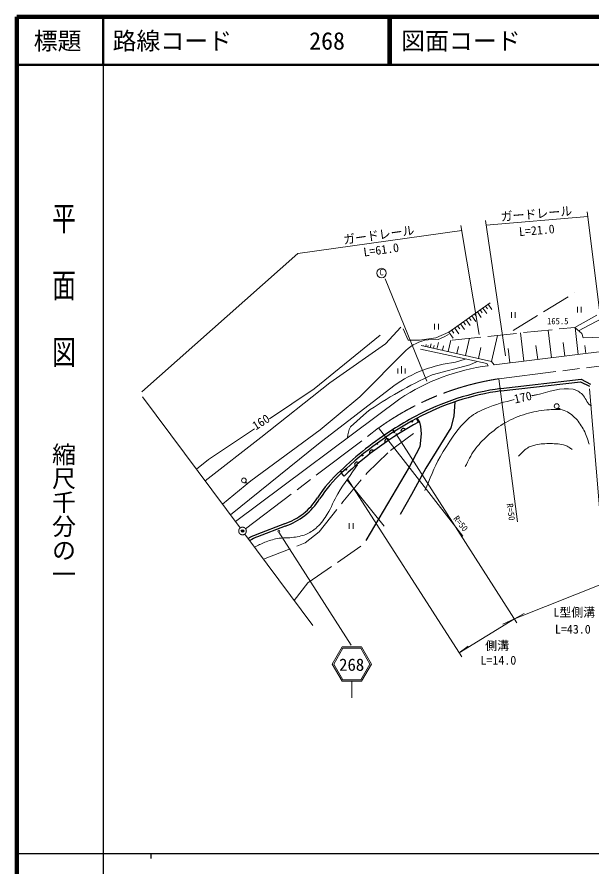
# Model space of a CAD drawing. Units: millimetres, scale not verified. Extents: x 40000 to 680000, y 20000 to 380000.
# Drawn here: x 40000 to 160112, y 202409 to 380000 of the extents above; entities that cross this region are included whole.
import ezdxf
from ezdxf.enums import TextEntityAlignment as Align

# ---------------------------------------------------------------- set-up
doc = ezdxf.new("R2010")
doc.units = ezdxf.units.MM
doc.header["$LTSCALE"] = 1000
doc.header["$PDMODE"] = 32
doc.header["$PDSIZE"] = 500
doc.linetypes.add('CHAIN', pattern=[18.5, 12, -1.5, 3.5, -1.5])
doc.linetypes.add('DASHED', pattern=[7.5, 6, -1.5])
for name, color, linetype, lineweight in [('M-BGD', 7, 'Continuous', 13), ('M-BGD-EXST', 7, 'Continuous', 13), ('M-BMK', 2, 'CHAIN', 13), ('M-STR-HTXT', 7, 'Continuous', 13), ('M-TTL', 2, 'Continuous', 140), ('M-TTL-BAND', 7, 'Continuous', 25), ('M-TTL-LINE', 7, 'Continuous', 50)]:
    doc.layers.add(name, color=color, linetype=linetype, lineweight=lineweight)
doc.layers.add('M-OTRS', color=6, linetype='Continuous')
doc.layers.add('M-TTL-TXT', color=7, linetype='Continuous')
doc.styles.add('@ＭＳ ゴシック', font='')
doc.styles.add('ＭＳ ゴシック', font='')
doc.styles.get('@ＭＳ ゴシック').set_extended_font_data('@MS Gothic')
doc.styles.get('ＭＳ ゴシック').set_extended_font_data('MS Gothic')

msp = doc.modelspace()

# ---------------------------------------------------------------- linework, layer by layer
at = {"layer": 'M-BGD', "linetype": 'DASHED'}
for p, q in [((143805, 314406), (156585, 322283)), ((156737, 315073), (161350, 317597)), ((157517, 314386), (162395, 316930)), ((121849, 312433), (120819, 314783)), ((131090, 312433), (156737, 315073)), ((156737, 315073), (158188, 313796)), ((127666, 312897), (124242, 312433)), ((130379, 314072), (127666, 312897)), ((158188, 313796), (158478, 312897)), ((158478, 312897), (164346, 313107)), ((124242, 312433), (121849, 312433)), ((118121, 289309), (124126, 293690)), ((113276, 284667), (118121, 289309)), ((108198, 278574), (113276, 284667)), ((103237, 272279), (108198, 278574)), ((100307, 270016), (103237, 272279)), ((91568, 266609), (100307, 270016)), ((100887, 261660), (111970, 269290)), ((98029, 257942), (100887, 261660))]:
    msp.add_line(p, q, dxfattribs=at)
at = {"layer": 'M-BGD'}
for p, q in [((130379, 314072), (139025, 320223)), ((138602, 319922), (139391, 318813)), ((135757, 317898), (136166, 317324)), ((136336, 318310), (137148, 317169)), ((136907, 318716), (137310, 318150)), ((137477, 319122), (138277, 317997)), ((138040, 319522), (138437, 318964)), ((143455, 317084), (143455, 318284)), ((144255, 318284), (144255, 317084)), ((157265, 318187), (157265, 319387)), ((158065, 319387), (158065, 318187)), ((133409, 316228), (133830, 315636)), ((134004, 316651), (134840, 315477)), ((134592, 317069), (135006, 316486)), ((135179, 317487), (136002, 316329)), ((117120, 311664), (120311, 315087)), ((127382, 314647), (127382, 315847)), ((128182, 315847), (128182, 314647)), ((130992, 314508), (131425, 313899)), ((131605, 314944), (132464, 313736)), ((132209, 315374), (132636, 314774)), ((132813, 315804), (133661, 314613)), ((151836, 308733), (151130, 314496)), ((157453, 309421), (156765, 315039)), ((115959, 313463), (102149, 302206)), ((128101, 312549), (129218, 312998)), ((129218, 312998), (130321, 313593)), ((130379, 314072), (131251, 312846)), ((133832, 309193), (134653, 312800)), ((139286, 307950), (140528, 313404)), ((146073, 308027), (145353, 313901)), ((105457, 303482), (117120, 311664)), ((124576, 311301), (139286, 307950)), ((125026, 311199), (125048, 311293)), ((125514, 311088), (125603, 311480)), ((126001, 310976), (126069, 311274)), ((126012, 312491), (128101, 312549)), ((126489, 310865), (126671, 311665)), ((127176, 310709), (127300, 311252)), ((127863, 310552), (128176, 311927)), ((129044, 310283), (129257, 311217)), ((130225, 310014), (130763, 312376)), ((132028, 309604), (132369, 311102)), ((136559, 308571), (137075, 310837)), ((148954, 308380), (148598, 311289)), ((154644, 309077), (154295, 311931)), ((159029, 309614), (158827, 311258)), ((111738, 300581), (121370, 310213)), ((124402, 310532), (138299, 307544)), ((139880, 307268), (164034, 310228)), ((143136, 307667), (142773, 310633)), ((131757, 307776), (133744, 308443)), ((136181, 307834), (134760, 307225)), ((138299, 307544), (138589, 307051)), ((139286, 307950), (139880, 307268)), ((119721, 306445), (119721, 305445)), ((120471, 305445), (120471, 306945)), ((121221, 305445), (121221, 306445)), ((134760, 307225), (126897, 305150)), ((91008, 292051), (105457, 303482)), ((102149, 302206), (92834, 295971)), ((103063, 290687), (118846, 302873)), ((85732, 274437), (120123, 300146)), ((107212, 296809), (111738, 300581)), ((103440, 293618), (107212, 296809)), ((113116, 297302), (109809, 294271)), ((152922, 298108), (153622, 298108)), ((89716, 293884), (80041, 287409)), ((88934, 282999), (103440, 293618)), ((79342, 283010), (91008, 292051)), ((84660, 275876), (103063, 290687)), ((80041, 287409), (77570, 285387)), ((83000, 278103), (88934, 282999)), ((87490, 282572), (88190, 282572)), ((109510, 272926), (109510, 274126)), ((110310, 274126), (110310, 272926))]:
    msp.add_line(p, q, dxfattribs=at)
at = {"layer": 'M-BGD', "lineweight": 25}
for p, q in [((141258, 302285), (158034, 304214)), ((141320, 301789), (157941, 303700)), ((157941, 303700), (159780, 302763)), ((158034, 304214), (160007, 303208)), ((131586, 299509), (131441, 296480)), ((124014, 295254), (123582, 296011)), ((123688, 296068), (124231, 295254)), ((124231, 295254), (124447, 294317)), ((131441, 296480), (130792, 294029)), ((118931, 293279), (118657, 293697)), ((124447, 294317), (124591, 292803)), ((130792, 294029), (125529, 285592)), ((124591, 292803), (124303, 290063)), ((124303, 290063), (122067, 285808)), ((108006, 284691), (107661, 285052)), ((108439, 283933), (107952, 284546)), ((122067, 285808), (112982, 270521)), ((125529, 285592), (122572, 280112)), ((122572, 280112), (120193, 275929)), ((95953, 273980), (90160, 271742)), ((96122, 273509), (90335, 271274))]:
    msp.add_line(p, q, dxfattribs=at)
at = {"layer": 'M-BGD'}
for centre, radius in [((116278, 326431), 1000), ((152922, 298608), 500), ((87490, 283072), 500)]:
    msp.add_circle(centre, radius, dxfattribs=at)
at = {"layer": 'M-BGD', "lineweight": 25}
for centre in [(122698, 295363), (118931, 293127), (115397, 290712), (112261, 288278), (108908, 285340)]:
    msp.add_circle(centre, 100, dxfattribs=at)
at = {"layer": 'M-BGD'}
for centre, radius, start, end in [((127089, 304426), 8137, 97.60746, 134.65998), ((134797, 280322), 27622, 96.31838, 125.2727), ((144234, 263820), 43600, 97.45839, 123.5747), ((162901, 225903), 87043, 114.4335, 124.88725), ((113741, 291973), 4555, 149.70092, 180.0287)]:
    msp.add_arc(centre, radius, start, end, dxfattribs=at)
at = {"layer": 'M-BGD', "lineweight": 25}
for centre, radius, start, end in [((148425, 249855), 52918, 97.78466, 118.29154), ((148425, 249855), 52418, 97.7905, 118.29154), ((157498, 232975), 71581, 118.28206, 133.74113), ((157930, 232218), 71581, 118.28206, 133.74113), ((157930, 232218), 71581, 118.28206, 133.74113), ((157498, 232975), 72081, 118.28206, 122.60534), ((157498, 232975), 72081, 122.60534, 133.74113), ((120840, 293440), 500, 31.20902, 211.20902), ((117478, 291273), 500, 34.41074, 214.41074), ((114243, 288922), 500, 37.61246, 217.61246), ((111144, 286393), 500, 40.81418, 220.81418), ((125658, 264963), 26972, 131.82132, 147.50166), ((125658, 264963), 26472, 131.82132, 147.49593), ((91878, 286316), 12992, 288.28219, 328.11713), ((91878, 286316), 13492, 288.3353, 328.10556), ((93660, 262150), 10211, 110.04951, 120.50393), ((93660, 262150), 9711, 110.02227, 120.50393)]:
    msp.add_arc(centre, radius, start, end, dxfattribs=at)
at = {"layer": 'M-BGD'}
msp.add_open_spline([(89723, 269084), (90421, 269454), (91116, 269828), (91849, 270117), (92695, 270451), (93567, 270735), (94461, 270901), (95605, 271113), (96795, 270969), (97942, 271162), (98894, 271322), (99863, 271502), (100742, 271902), (101512, 272251), (102229, 272744), (102845, 273323), (103677, 274105), (104321, 275073), (104934, 276036), (105792, 277382), (106321, 278916), (107139, 280286), (108394, 282386), (109896, 284329), (111274, 286350)], degree=3, knots=[0, 0, 0, 0, 1, 1, 1, 2, 2, 2, 3, 3, 3, 4, 4, 4, 5, 5, 5, 6, 6, 6, 7, 7, 7, 8, 8, 8, 8], dxfattribs=at)
at = {"layer": 'M-BGD-EXST'}
for points in [[(147701, 300771), (147823, 300797), (147944, 300822), (148065, 300847), (148186, 300872), (148308, 300897), (148429, 300922), (148550, 300947), (148671, 300973), (149629, 301194), (150592, 301445), (151559, 301700), (152527, 301932), (153495, 302118), (154463, 302230), (155428, 302243), (156389, 302133), (156656, 302067), (156916, 301972), (157168, 301854), (157412, 301715), (157647, 301559), (157875, 301391), (158093, 301213), (158304, 301031), (158538, 300782), (158737, 300499), (158915, 300197), (159084, 299886), (159257, 299581), (159447, 299294), (159667, 299038), (159928, 298826), (160061, 298754), (160202, 298704)], [(125345, 280954), (125734, 281836), (126108, 282727), (126477, 283620), (126849, 284512), (127232, 285398), (127635, 286273), (128067, 287134), (128536, 287975), (129196, 289083), (129871, 290189), (130569, 291283), (131299, 292354), (132068, 293393), (132883, 294389), (133754, 295333), (134687, 296214), (135080, 296534), (135493, 296827), (135924, 297096), (136369, 297344), (136825, 297575), (137288, 297790), (137757, 297994), (138227, 298187), (138935, 298463), (139650, 298721), (140371, 298962), (141097, 299189), (141828, 299402), (142562, 299602), (143299, 299792), (144037, 299972)], [(133788, 285973), (134025, 286408), (134256, 286848), (134483, 287289), (134711, 287730), (134946, 288167), (135191, 288597), (135452, 289018), (135732, 289425), (136034, 289827), (136350, 290219), (136678, 290602), (137017, 290976), (137365, 291341), (137723, 291697), (138087, 292045), (138459, 292385), (138903, 292776), (139355, 293160), (139815, 293533), (140285, 293895), (140763, 294245), (141252, 294580), (141751, 294898), (142260, 295199), (142767, 295475), (143284, 295733), (143809, 295975), (144342, 296202), (144880, 296414), (145425, 296612), (145973, 296797), (146524, 296969), (147057, 297122), (147594, 297263), (148135, 297391), (148679, 297505), (149225, 297605), (149774, 297689), (150325, 297758), (150876, 297810), (151331, 297848), (151790, 297886), (152251, 297917), (152712, 297932), (153169, 297924), (153622, 297887), (154067, 297813), (154503, 297694), (154849, 297559), (155183, 297393), (155504, 297200), (155813, 296985), (156110, 296751), (156397, 296503), (156673, 296245), (156940, 295982), (157193, 295712), (157431, 295428), (157656, 295133), (157869, 294828), (158070, 294515), (158262, 294195), (158446, 293872), (158623, 293545), (158796, 293197), (158952, 292841), (159095, 292479), (159230, 292113), (159359, 291745), (159487, 291376), (159617, 291009), (159754, 290644)], [(144929, 288120), (145157, 288339), (145379, 288566), (145599, 288796), (145821, 289024), (146046, 289246), (146280, 289458), (146525, 289655), (146786, 289832), (146990, 289950), (147202, 290056), (147419, 290151), (147641, 290237), (147867, 290314), (148095, 290382), (148325, 290444), (148555, 290499), (148933, 290576), (149315, 290638), (149698, 290686), (150084, 290721), (150470, 290745), (150857, 290759), (151244, 290763), (151631, 290760), (152027, 290752), (152424, 290741), (152822, 290722), (153218, 290691), (153612, 290646), (154002, 290582), (154387, 290495), (154764, 290383), (154956, 290307), (155140, 290216), (155318, 290113), (155493, 290001), (155665, 289884), (155837, 289766), (156010, 289651), (156186, 289541)]]:
    msp.add_lwpolyline(points, dxfattribs=at)
at = {"layer": 'M-BMK'}
for p, q in [((140816, 304331), (162878, 307105)), ((87829, 272963), (115662, 294031))]:
    msp.add_line(p, q, dxfattribs=at)
msp.add_circle((87192, 272480), 800, dxfattribs=at)
msp.add_arc((149740, 246670), 58347, 98.79755, 125.73652, dxfattribs=at)
at = {"layer": 'M-OTRS'}
msp.add_point((87192, 272480), dxfattribs=at)
at = {"layer": 'M-STR-HTXT'}
for p, q in [((159333, 339261), (162823, 311403)), ((142223, 309140), (138014, 337459)), ((138161, 336470), (159457, 338269)), ((136682, 313579), (132891, 336354)), ((133055, 335367), (98762, 330551)), ((98762, 330551), (66093, 301596)), ((125773, 303830), (117011, 325242)), ((140816, 304331), (144762, 274368)), ((159798, 302195), (163270, 260746)), ((66274, 300541), (86713, 273121)), ((133273, 271408), (115662, 294031)), ((119237, 292893), (144618, 253293)), ((116859, 273526), (109054, 283115)), ((109178, 283411), (133070, 246133)), ((87670, 271838), (101902, 252745)), ((94787, 272224), (109903, 248633)), ((163187, 261742), (144078, 254135)), ((144078, 254135), (132531, 246975)), ((144078, 254135), (141663, 252981)), ((144078, 254135), (146151, 255235)), ((108009, 248257), (105934, 244658)), ((108183, 247957), (106280, 244658)), ((108009, 248257), (112089, 248257)), ((108183, 247957), (111915, 247957)), ((111915, 247957), (113818, 244658)), ((112089, 248257), (114164, 244658)), ((132531, 246975), (134380, 248366)), ((108009, 241059), (105934, 244658)), ((108183, 241359), (106280, 244658)), ((111915, 241359), (113818, 244658)), ((112089, 241059), (114164, 244658)), ((108009, 241059), (112089, 241059)), ((108183, 241359), (111915, 241359)), ((110049, 241059), (110049, 237560))]:
    msp.add_line(p, q, dxfattribs=at)
msp.add_circle((94787, 272424), 200, dxfattribs=at)
at = {"layer": 'M-TTL'}
for p, q in [((680000, 380000), (40000, 380000)), ((40000, 380000), (40000, 20000))]:
    msp.add_line(p, q, dxfattribs=at)
at = {"layer": 'M-TTL-BAND', "lineweight": 50}
msp.add_line((58000, 380000), (58000, 370000), dxfattribs=at)
at = {"layer": 'M-TTL-BAND'}
for p, q in [((58000, 370000), (58000, 20000)), ((40000, 205000), (579000, 205000)), ((68000, 205000), (68000, 204000))]:
    msp.add_line(p, q, dxfattribs=at)
at = {"layer": 'M-TTL-LINE'}
for p, q in [((117750, 380000), (117750, 370000)), ((118250, 380000), (118250, 370000)), ((40000, 370000), (680000, 370000))]:
    msp.add_line(p, q, dxfattribs=at)

# ---------------------------------------------------------------- texts
at = {"layer": 'M-BGD', "style": 'ＭＳ ゴシック'}
for s, p in [('C', (115831, 325565)), ('165.5', (150905, 315334))]:
    msp.add_text(s, height=1320, dxfattribs=at).set_placement(p, align=Align.BOTTOM_LEFT)
for s, rotation, p in [('170', 12.764, (144347, 298606)), ('160', 32.4, (90254, 293037))]:
    msp.add_text(s, height=1833, rotation=rotation, dxfattribs=at).set_placement(p, align=Align.BOTTOM_LEFT)
at = {"layer": 'M-STR-HTXT', "style": 'ＭＳ ゴシック'}
for s, rotation, p in [('ガードレール', 4.828, (148809, 337369)), ('ガードレール', 7.994, (115908, 332959)), ('L=21.0', 4.828, (148887, 333928)), ('L=61.0', 7.994, (116402, 329856))]:
    msp.add_text(s, height=1833, rotation=rotation, dxfattribs=at).set_placement(p, align=Align.BOTTOM_CENTER)
for rotation, p in [(277.502, (142072, 278108)), (307.899, (130918, 274826))]:
    msp.add_text('R=50', height=1320, rotation=rotation, dxfattribs=at).set_placement(p, align=Align.BOTTOM_LEFT)
for s, height, p in [('L型側溝', 1833, (152244, 254009)), ('側溝', 1833, (137967, 247014)), ('268', 2566, (107412, 242467))]:
    msp.add_text(s, height=height, dxfattribs=at).set_placement(p, align=Align.BOTTOM_LEFT)
for s, p in [('L=43.0', (156307, 250475)), ('L=14.0', (140732, 243986))]:
    msp.add_text(s, height=1833, dxfattribs=at).set_placement(p, align=Align.BOTTOM_CENTER)
at = {"layer": 'M-TTL-BAND', "style": '@ＭＳ ゴシック', "width": 1.4}
msp.add_text('平  面  図', height=3666, rotation=270, dxfattribs=at).set_placement((49777, 306475), align=Align.MIDDLE_RIGHT)
at = {"layer": 'M-TTL-BAND', "style": '@ＭＳ ゴシック'}
msp.add_text('縮尺千分の一', height=3666, rotation=270, dxfattribs=at).set_placement((49777, 261030), align=Align.MIDDLE_RIGHT)
at = {"layer": 'M-TTL-TXT', "style": 'ＭＳ ゴシック'}
msp.add_text('標題', height=3666, dxfattribs=at).set_placement((48500, 375000), align=Align.MIDDLE_CENTER)
for s, p in [('路線コード', (60000, 375000)), ('268', (101142, 375000)), ('図面コード', (120380, 375000))]:
    msp.add_text(s, height=3666, dxfattribs=at).set_placement(p, align=Align.MIDDLE_LEFT)

doc.saveas('drawing.dxf')
